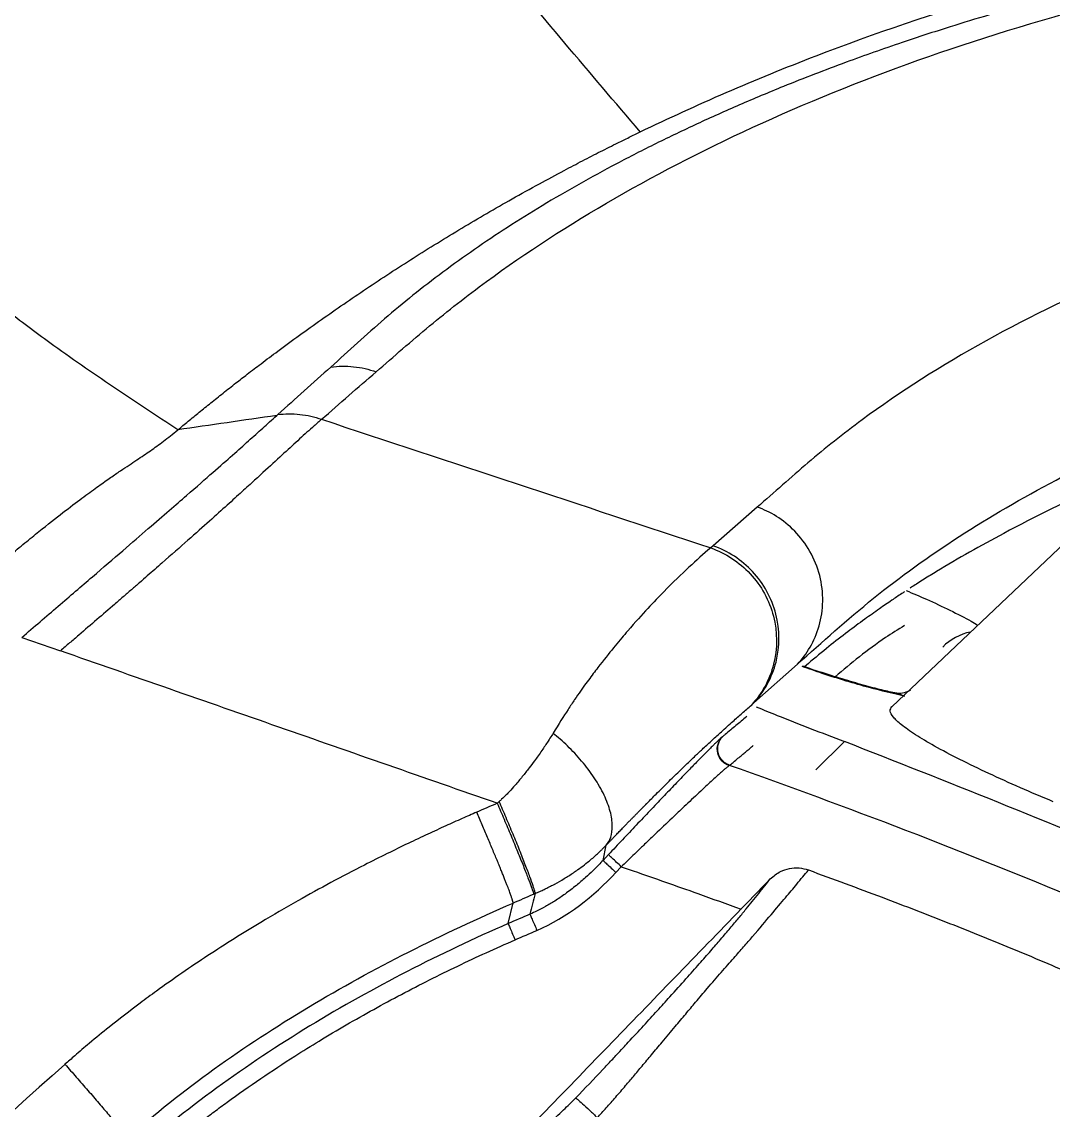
# Model space of a CAD drawing. Extents: x 525 to 613, y 487 to 635.
# Drawn here: x 535.164 to 538.087, y 528.044 to 531.128 of the extents above; entities that cross this region are included whole.
import ezdxf

# ---------------------------------------------------------------- set-up
doc = ezdxf.new("R2010")
doc.units = 0
doc.header["$MEASUREMENT"] = 0
doc.layers.add('1', color=4, linetype='Continuous')
doc.layers.add('STD TEST', color=3, linetype='Continuous')

# ---------------------------------------------------------------- blocks, each defined once
blk = doc.blocks.new('2023 VANGUARD')
at = {"layer": '1', "color": 3, "linetype": 'Continuous', "lineweight": 25}
for p, q in [((-33.0733, -62.6788), (-33.0706, -62.6763)), ((-30.6715, -62.8789), (-31.3306, -63.5044)), ((-31.7119, -62.9384), (-31.8369, -63.0478)), ((-31.8369, -63.0478), (-31.8438, -63.0539)), ((-33.7958, -63.3075), (-33.6863, -63.3457)), ((-31.7216, -63.493), (-31.5976, -63.3833)), ((-31.5668, -63.3812), (-31.5778, -63.3907)), ((-31.7285, -63.4991), (-31.7216, -63.493)), ((-31.4649, -63.6022), (-31.5461, -63.6823)), ((-32.1487, -63.9391), (-32.14, -63.8962)), ((-32.1334, -63.9229), (-32.1487, -63.9392)), ((-32.1122, -63.9733), (-32.097, -63.9571)), ((-32.097, -63.9571), (-32.063, -63.9689)), ((-32.4177, -64.1183), (-32.4036, -64.0598))]:
    blk.add_line(p, q, dxfattribs=at)
at = {"layer": '1', "color": 3, "linetype": 'Continuous', "lineweight": 25, "flags": 128}
blk.add_lwpolyline([(-31.3175, -63.4657), (-31.3095, -63.4676), (-31.2943, -63.4741)], dxfattribs=at)
at = {"layer": '1', "color": 3, "linetype": 'Continuous', "lineweight": 25}
blk.add_arc((-31.0748, -63.4471), 0.1584, 102.068, 134.809, dxfattribs=at)
for points, knots in [([(-32.0431, -61.8754), (-32.1145, -61.7919), (-32.2577, -61.6246), (-32.4679, -61.3692), (-32.6396, -61.1443), (-32.768, -60.9575), (-32.8528, -60.8193), (-32.9154, -60.7036), (-32.9593, -60.6076), (-32.9841, -60.5422), (-32.9987, -60.4954), (-33.007, -60.4655), (-33.014, -60.436), (-33.0197, -60.4068), (-33.0226, -60.3874), (-33.024, -60.3778)], [0, 0, 0, 0, 0.182303, 0.365118, 0.548448, 0.651102, 0.740641, 0.817122, 0.869062, 0.91564, 0.933224, 0.950433, 0.967285, 0.983802, 1, 1, 1, 1]), ([(-28.9285, -61.2021), (-28.9472, -61.203), (-28.9848, -61.2049), (-29.0407, -61.2082), (-29.0965, -61.2117), (-29.152, -61.2154), (-29.2072, -61.2195), (-29.2622, -61.2238), (-29.317, -61.2283), (-29.3715, -61.2331), (-29.4257, -61.2382), (-29.4796, -61.2436), (-29.5333, -61.2492), (-29.5867, -61.255), (-29.6399, -61.2611), (-29.7275, -61.2717), (-29.8671, -61.29), (-30.0469, -61.3172), (-30.2317, -61.3491), (-30.4259, -61.3866), (-30.7057, -61.4478), (-30.9579, -61.5145), (-31.175, -61.5806), (-31.3109, -61.625), (-31.4694, -61.6809), (-31.6226, -61.7401), (-31.7627, -61.7988), (-31.883, -61.8527), (-31.9991, -61.9083), (-32.111, -61.9654), (-32.2185, -62.0242), (-32.3216, -62.0843), (-32.4202, -62.1457), (-32.5141, -62.2086), (-32.6034, -62.2727), (-32.688, -62.3382), (-32.7682, -62.4049), (-32.8444, -62.4729), (-32.895, -62.5188), (-32.9204, -62.5417)], [0, 0, 0, 0, 0.010209, 0.020417, 0.030625, 0.040832, 0.051038, 0.061243, 0.071448, 0.081653, 0.091857, 0.10206, 0.112264, 0.122467, 0.132669, 0.142872, 0.173197, 0.214304, 0.250018, 0.285732, 0.335063, 0.428584, 0.454563, 0.487033, 0.525993, 0.571441, 0.604417, 0.637393, 0.670367, 0.703342, 0.736317, 0.769293, 0.802269, 0.835244, 0.868217, 0.901185, 0.934146, 0.96709, 1, 1, 1, 1]), ([(-32.0431, -61.8754), (-31.8849, -61.799), (-31.7189, -61.7268), (-31.2147, -61.5331), (-30.8551, -61.4249), (-30.0695, -61.2609), (-29.6434, -61.2051), (-29.18, -61.1839), (-29.18, -61.1839), (-29.18, -61.1839)], [0.4365846, 0.4365846, 0.4365846, 0.4365846, 0.5529109, 0.5529109, 0.7730283, 0.7730283, 0.9931456, 0.9931456, 0.9931474, 0.9931474, 0.9931474, 0.9931474]), ([(-32.7918, -62.5551), (-32.7416, -62.5116), (-32.6918, -62.468), (-32.5885, -62.3825), (-32.5348, -62.3405), (-32.3665, -62.217), (-32.2449, -62.1382), (-31.8534, -61.9131), (-31.5572, -61.7778), (-30.8937, -61.5457), (-30.526, -61.449), (-29.7234, -61.3036), (-29.2888, -61.2548), (-28.8244, -61.234)], [0, 0, 0, 0, 0.0625, 0.0625, 0.125, 0.125, 0.25, 0.25, 0.5, 0.5, 0.75, 0.75, 1, 1, 1, 1]), ([(-27.8424, -61.7694), (-28.2929, -61.7743), (-28.7171, -61.8067), (-29.5025, -61.92), (-29.8641, -62.0008), (-30.5183, -62.2043), (-30.8101, -62.3268), (-31.1903, -62.5375), (-31.3075, -62.6123), (-31.4684, -62.7307), (-31.5195, -62.7713), (-31.6166, -62.8544), (-31.664, -62.8965), (-31.7119, -62.9384)], [0, 0, 0, 0, 0.25, 0.25, 0.5, 0.5, 0.75, 0.75, 0.875, 0.875, 0.9375, 0.9375, 1, 1, 1, 1]), ([(-32.1066, -61.9065), (-32.0961, -61.9013), (-32.075, -61.8909), (-32.0537, -61.8805), (-32.0431, -61.8754)], [0, 0, 0, 0, 0.499885, 1, 1, 1, 1]), ([(-33.1889, -62.5868), (-33.1783, -62.5786), (-33.1548, -62.5603), (-33.1153, -62.5302), (-33.0661, -62.4933), (-33.0093, -62.4516), (-32.9263, -62.3923), (-32.8197, -62.319), (-32.7092, -62.247), (-32.6184, -62.1902), (-32.5259, -62.134), (-32.4295, -62.0779), (-32.332, -62.0238), (-32.2652, -61.9878), (-32.2074, -61.9575), (-32.1566, -61.9314), (-32.123, -61.9147), (-32.1066, -61.9065)], [0, 0, 0, 0, 0.033617, 0.075115, 0.12443, 0.186852, 0.249086, 0.373935, 0.498945, 0.561501, 0.624086, 0.749327, 0.815842, 0.874641, 0.918259, 0.960046, 1, 1, 1, 1]), ([(-33.3537, -62.7196), (-33.3537, -62.7196), (-33.3537, -62.7196), (-33.3537, -62.7196), (-33.4146, -62.6795), (-33.5365, -62.5992), (-33.6994, -62.4866), (-33.7995, -62.4116), (-33.8404, -62.3795)], [0.3222047, 0.3222047, 0.3222047, 0.3222047, 0.322208, 0.322208, 0.322208, 0.572208, 0.822208, 1.0000033, 1.0000033, 1.0000033, 1.0000033]), ([(-32.9204, -62.5417), (-32.8991, -62.5387), (-32.8772, -62.5384), (-32.8337, -62.5429), (-32.8122, -62.5478), (-32.7918, -62.5551)], [0, 0, 0, 0, 0.5, 0.5, 1, 1, 1, 1]), ([(-33.3537, -62.7196), (-33.3439, -62.7115), (-33.3238, -62.6948), (-33.2926, -62.6694), (-33.2597, -62.6428), (-33.225, -62.6151), (-33.2011, -62.5963), (-33.1889, -62.5868)], [0, 0, 0, 0, 0.182632, 0.37401, 0.574066, 0.782744, 1, 1, 1, 1]), ([(-31.5976, -63.3833), (-31.5277, -63.3203), (-31.3879, -63.1945), (-31.1452, -63.0195), (-30.8696, -62.8595), (-30.5924, -62.725), (-30.3939, -62.6516), (-30.3092, -62.6203)], [0, 0, 0, 0, 0.21135, 0.422147, 0.632817, 0.84343, 1, 1, 1, 1]), ([(-33.7958, -63.3075), (-33.7611, -63.2778), (-33.7266, -63.2481), (-33.6593, -63.1904), (-33.6266, -63.1623), (-33.565, -63.1094), (-33.5362, -63.0846), (-33.4833, -63.039), (-33.4593, -63.0183), (-33.3938, -62.9617), (-33.3588, -62.9314), (-33.2997, -62.88), (-33.2755, -62.8589), (-33.2332, -62.8217), (-33.215, -62.8057), (-33.1821, -62.7766), (-33.1674, -62.7634), (-33.1394, -62.7384), (-33.1262, -62.7265), (-33.1, -62.7029), (-33.087, -62.6911), (-33.0733, -62.6788)], [0, 0, 0, 0, 0.0625, 0.0625, 0.125, 0.125, 0.1875, 0.1875, 0.25, 0.25, 0.375, 0.375, 0.5, 0.5, 0.625, 0.625, 0.75, 0.75, 0.875, 0.875, 1, 1, 1, 1]), ([(-33.0706, -62.6763), (-33.05, -62.6737), (-33.0288, -62.6735), (-32.9868, -62.678), (-32.966, -62.6828), (-32.9462, -62.6897)], [0, 0, 0, 0, 0.5, 0.5, 1, 1, 1, 1]), ([(-32.9462, -62.6897), (-32.9498, -62.6928), (-32.9533, -62.6959), (-32.9602, -62.702), (-32.9637, -62.7051), (-32.974, -62.7143), (-32.9809, -62.7204), (-33.0015, -62.7389), (-33.0153, -62.7516), (-33.0447, -62.7785), (-33.0603, -62.7928), (-33.0949, -62.8247), (-33.1139, -62.8422), (-33.1471, -62.8726), (-33.159, -62.8834), (-33.1848, -62.9068), (-33.1987, -62.9194), (-33.2292, -62.9469), (-33.2459, -62.9619), (-33.2826, -62.9947), (-33.3028, -63.0126), (-33.3473, -63.052), (-33.3717, -63.0735), (-33.4118, -63.1086), (-33.4257, -63.1208), (-33.4474, -63.1397), (-33.4548, -63.1461), (-33.4661, -63.1559), (-33.4698, -63.1592), (-33.4775, -63.1658), (-33.4813, -63.1692), (-33.4891, -63.1759), (-33.493, -63.1793), (-33.5008, -63.1861), (-33.5048, -63.1895), (-33.5167, -63.1998), (-33.5248, -63.2068), (-33.5493, -63.228), (-33.5659, -63.2424), (-33.5998, -63.2715), (-33.6169, -63.2862), (-33.6428, -63.3084), (-33.6515, -63.3159), (-33.6689, -63.3307), (-33.6776, -63.3382), (-33.6863, -63.3457)], [0, 0, 0, 0, 0.03125, 0.03125, 0.0625, 0.0625, 0.125, 0.125, 0.25, 0.25, 0.375, 0.375, 0.5, 0.5, 0.5625, 0.5625, 0.625, 0.625, 0.6875, 0.6875, 0.75, 0.75, 0.8125, 0.8125, 0.84375, 0.84375, 0.859375, 0.859375, 0.867188, 0.867188, 0.875, 0.875, 0.882812, 0.882812, 0.890625, 0.890625, 0.90625, 0.90625, 0.9375, 0.9375, 0.96875, 0.96875, 0.984375, 0.984375, 1, 1, 1, 1]), ([(-34.0144, -63.2312), (-33.9807, -63.2022), (-33.93, -63.1588), (-33.8652, -63.1044), (-33.8189, -63.066), (-33.776, -63.031), (-33.7241, -62.9891), (-33.6694, -62.9463), (-33.6179, -62.9075), (-33.5769, -62.8777), (-33.5435, -62.8542), (-33.5062, -62.8288), (-33.4689, -62.8042), (-33.431, -62.7788), (-33.3944, -62.7525), (-33.3681, -62.7316), (-33.3537, -62.7196)], [0, 0, 0, 0, 0.0625, 0.09375, 0.125, 0.15625, 0.1875, 0.25, 0.3125, 0.375, 0.4375, 0.5, 0.625, 0.75, 0.875, 1, 1, 1, 1]), ([(-30.6153, -62.8321), (-30.6551, -62.8473), (-30.798, -62.9021), (-30.9929, -62.9994), (-31.149, -63.0871), (-31.2215, -63.1317), (-31.2392, -63.1427), (-31.2561, -63.1534), (-31.2689, -63.1616), (-31.2762, -63.1663), (-31.2784, -63.1677), (-31.2787, -63.168)], [0, 0, 0, 0, 0.158323, 0.569149, 0.872867, 0.902702, 0.932537, 0.962374, 0.98871, 0.998275, 1, 1, 1, 1]), ([(-31.5976, -63.3833), (-31.5848, -63.3695), (-31.5727, -63.3535), (-31.5517, -63.3172), (-31.5429, -63.2969), (-31.5303, -63.2529), (-31.5267, -63.2293), (-31.5259, -63.1809), (-31.5288, -63.1561), (-31.5411, -63.1082), (-31.5505, -63.085), (-31.5747, -63.0425), (-31.5893, -63.0233), (-31.6217, -62.9901), (-31.6393, -62.9761), (-31.6754, -62.9535), (-31.6939, -62.9448), (-31.7119, -62.9384)], [0, 0, 0, 0, 0.125, 0.125, 0.25, 0.25, 0.375, 0.375, 0.5, 0.5, 0.625, 0.625, 0.75, 0.75, 0.875, 0.875, 1, 1, 1, 1]), ([(-31.7216, -63.493), (-31.6915, -63.4606), (-31.6696, -63.4205), (-31.6586, -63.3774), (-31.6474, -63.3332), (-31.6475, -63.2859), (-31.659, -63.2414), (-31.6706, -63.1968), (-31.6935, -63.155), (-31.725, -63.1212), (-31.7557, -63.0881), (-31.7945, -63.0627), (-31.8369, -63.0478)], [0.0059489, 0.0059489, 0.0059489, 0.0059489, 0.25, 0.25, 0.25, 0.5, 0.5, 0.5, 0.75, 0.75, 0.75, 0.9940669, 0.9940669, 0.9940669, 0.9940669]), ([(-31.8438, -63.0539), (-31.8644, -63.0717), (-31.8842, -63.089), (-31.9269, -63.1286), (-31.9497, -63.1506), (-31.9905, -63.1923), (-32.0053, -63.2078), (-32.0386, -63.2437), (-32.057, -63.2641), (-32.0896, -63.3018), (-32.1012, -63.3155), (-32.127, -63.3467), (-32.1412, -63.3644), (-32.1655, -63.3956), (-32.1739, -63.4067), (-32.1922, -63.431), (-32.2019, -63.4444), (-32.2179, -63.4671), (-32.2235, -63.4751), (-32.2352, -63.4925), (-32.2414, -63.5017), (-32.2608, -63.5313), (-32.2747, -63.5533), (-32.2905, -63.5792)], [0, 0, 0, 0, 0.25, 0.25, 0.5, 0.5, 0.625, 0.625, 0.75, 0.75, 0.8125, 0.8125, 0.875, 0.875, 0.90625, 0.90625, 0.9375, 0.9375, 0.953125, 0.953125, 0.96875, 0.96875, 1, 1, 1, 1]), ([(-31.8438, -63.0539), (-31.8015, -63.0688), (-31.7626, -63.0942), (-31.7319, -63.1273), (-31.7004, -63.1611), (-31.6775, -63.2029), (-31.666, -63.2474), (-31.6544, -63.292), (-31.6543, -63.3393), (-31.6655, -63.3835), (-31.6765, -63.4266), (-31.6984, -63.4667), (-31.7285, -63.4991)], [0.0059389, 0.0059389, 0.0059389, 0.0059389, 0.2500088, 0.2500088, 0.2500088, 0.5000088, 0.5000088, 0.5000088, 0.7500088, 0.7500088, 0.7500088, 0.9940699, 0.9940699, 0.9940699, 0.9940699]), ([(-31.29, -63.1747), (-31.2706, -63.1829), (-31.2266, -63.2013), (-31.1646, -63.2308), (-31.1147, -63.2562), (-31.0932, -63.2695), (-31.0871, -63.2733)], [0, 0, 0, 0, 0.245265, 0.554538, 0.874148, 1, 1, 1, 1]), ([(-31.2945, -63.1782), (-31.2972, -63.18), (-31.3093, -63.188), (-31.3331, -63.204), (-31.3682, -63.2281), (-31.41, -63.2579), (-31.4578, -63.2934), (-31.5113, -63.3349), (-31.5475, -63.3652), (-31.5668, -63.3812)], [0, 0, 0, 0, 0.027265, 0.123607, 0.246238, 0.395173, 0.570428, 0.772026, 1, 1, 1, 1]), ([(-31.2947, -63.2739), (-31.3128, -63.2852), (-31.3852, -63.3305), (-31.446, -63.3809), (-31.4915, -63.4188)], [0, 0, 0, 0, 0.249456, 1, 1, 1, 1]), ([(-31.2943, -63.4741), (-31.3267, -63.4666), (-31.3961, -63.4505), (-31.5002, -63.4193), (-31.5655, -63.3965), (-31.5844, -63.3899)], [0, 0, 0, 0, 0.383606, 0.821682, 1, 1, 1, 1]), ([(-31.3175, -63.4655), (-31.3241, -63.4641), (-31.3433, -63.4603), (-31.3848, -63.45), (-31.4401, -63.4347), (-31.5034, -63.4154), (-31.5519, -63.3998), (-31.5787, -63.3904), (-31.5825, -63.3891)], [0, 0, 0, 0, 0.101102, 0.296043, 0.506721, 0.729306, 0.961842, 1, 1, 1, 1]), ([(-31.2778, -63.4571), (-31.2778, -63.457), (-31.2773, -63.4568), (-31.2814, -63.4591), (-31.288, -63.4622), (-31.3066, -63.4673), (-31.3132, -63.4662), (-31.3164, -63.4657)], [0, 0, 0, 0, 0.021515, 0.127642, 0.315743, 0.666848, 1, 1, 1, 1]), ([(-32.14, -63.8962), (-32.138, -63.8941), (-32.134, -63.8899), (-32.1283, -63.884), (-32.1228, -63.8782), (-32.1174, -63.8727), (-32.1123, -63.8674), (-32.1074, -63.8623), (-32.1027, -63.8574), (-32.0981, -63.8527), (-32.0938, -63.8482), (-32.0896, -63.8439), (-32.0856, -63.8398), (-32.0818, -63.8359), (-32.0782, -63.8321), (-32.0746, -63.8285), (-32.0713, -63.8251), (-32.068, -63.8218), (-32.0649, -63.8186), (-32.062, -63.8156), (-32.0591, -63.8127), (-32.0564, -63.8099), (-32.0538, -63.8073), (-32.0513, -63.8047), (-32.049, -63.8023), (-32.0467, -63.8), (-32.0446, -63.7978), (-32.0425, -63.7957), (-32.0405, -63.7938), (-32.0387, -63.7919), (-32.0369, -63.7901), (-32.0353, -63.7884), (-32.0337, -63.7868), (-32.0322, -63.7853), (-32.0308, -63.7839), (-32.0296, -63.7826), (-32.0283, -63.7814), (-32.0272, -63.7803), (-32.0262, -63.7793), (-32.0253, -63.7783), (-32.0244, -63.7774), (-32.0151, -63.768), (-32.0002, -63.7531), (-31.9796, -63.7326), (-31.9619, -63.7151), (-31.9447, -63.6982), (-31.929, -63.6829), (-31.9088, -63.6635), (-31.8871, -63.6428), (-31.8625, -63.6196), (-31.838, -63.5969), (-31.8099, -63.5713), (-31.7821, -63.5464), (-31.7546, -63.5221), (-31.7372, -63.5068), (-31.7285, -63.4991)], [0, 0, 0, 0, 0.005989, 0.011855, 0.017604, 0.023239, 0.028763, 0.034173, 0.039463, 0.044629, 0.049665, 0.054567, 0.059332, 0.063968, 0.068477, 0.072861, 0.077121, 0.081257, 0.085271, 0.089163, 0.092933, 0.096581, 0.100108, 0.103513, 0.106798, 0.109961, 0.113002, 0.115922, 0.118721, 0.121398, 0.123951, 0.126382, 0.128689, 0.130872, 0.132933, 0.134869, 0.136683, 0.138373, 0.13994, 0.141384, 0.142704, 0.143901, 0.184186, 0.215293, 0.253417, 0.286358, 0.321916, 0.357534, 0.428882, 0.492181, 0.571628, 0.661486, 0.785732, 0.892866, 1, 1, 1, 1]), ([(-31.7146, -63.5042), (-31.6951, -63.5123), (-31.6154, -63.545), (-31.5297, -63.5776), (-31.4649, -63.6022)], [0, 0, 0, 0, 0.244905, 1, 1, 1, 1]), ([(-30.8732, -63.773), (-30.9045, -63.7598), (-30.9671, -63.7335), (-31.0567, -63.693), (-31.1393, -63.6531), (-31.2098, -63.6158), (-31.2655, -63.5827), (-31.3047, -63.555), (-31.3279, -63.5327), (-31.3381, -63.5149), (-31.3328, -63.5073), (-31.3302, -63.5035)], [0, 0, 0, 0, 0.119559, 0.239067, 0.359148, 0.479148, 0.58884, 0.698489, 0.797639, 0.896797, 1, 1, 1, 1]), ([(-31.7417, -63.5316), (-31.747, -63.5361), (-31.7629, -63.5496), (-31.7827, -63.5659), (-31.8002, -63.5804), (-31.808, -63.5868), (-31.8106, -63.5889)], [0, 0, 0, 0, 0.213702, 0.646161, 0.879521, 1, 1, 1, 1]), ([(-32.2905, -63.5792), (-32.2917, -63.5811), (-32.2961, -63.5884), (-32.3063, -63.6045), (-32.3224, -63.6287), (-32.3406, -63.6541), (-32.3592, -63.6788), (-32.3773, -63.702), (-32.3962, -63.7247), (-32.4116, -63.7417), (-32.4244, -63.7549), (-32.4338, -63.7641), (-32.4406, -63.7703), (-32.4429, -63.7724)], [0, 0, 0, 0, 0.0297418, 0.113612, 0.2499964, 0.3994655, 0.4999764, 0.6249848, 0.7499777, 0.8472164, 0.8928495, 0.9643134, 1, 1, 1, 1]), ([(-32.14, -63.8962), (-32.1345, -63.8899), (-32.13, -63.8822), (-32.1239, -63.8637), (-32.1223, -63.853), (-32.1226, -63.8286), (-32.1246, -63.815), (-32.1324, -63.7858), (-32.1382, -63.7701), (-32.1535, -63.738), (-32.1629, -63.7215), (-32.1844, -63.689), (-32.1965, -63.673), (-32.2222, -63.6427), (-32.2357, -63.6283), (-32.2631, -63.6019), (-32.277, -63.5899), (-32.2905, -63.5792)], [0, 0, 0, 0, 0.125, 0.125, 0.25, 0.25, 0.375, 0.375, 0.5, 0.5, 0.625, 0.625, 0.75, 0.75, 0.875, 0.875, 1, 1, 1, 1]), ([(-31.8118, -63.59), (-31.8124, -63.5904), (-31.8135, -63.5914), (-31.8155, -63.5932), (-31.8177, -63.5952), (-31.8202, -63.5975), (-31.8229, -63.6001), (-31.8258, -63.6029), (-31.829, -63.606), (-31.8325, -63.6094), (-31.8361, -63.613), (-31.84, -63.6168), (-31.8441, -63.6209), (-31.8485, -63.6252), (-31.8551, -63.6319), (-31.8672, -63.6441), (-31.8868, -63.664), (-31.9087, -63.6866), (-31.9284, -63.7069), (-31.9447, -63.7238), (-31.9617, -63.7416), (-31.9794, -63.7601), (-31.9975, -63.7791), (-32.0162, -63.7987), (-32.0352, -63.8188), (-32.0545, -63.8391), (-32.074, -63.8598), (-32.0937, -63.8806), (-32.1135, -63.9017), (-32.1268, -63.9158), (-32.1334, -63.9229)], [0, 0, 0, 0, 0.019201, 0.038413, 0.057639, 0.076877, 0.096126, 0.115386, 0.134655, 0.153931, 0.173214, 0.1925, 0.211787, 0.231075, 0.250359, 0.295774, 0.375156, 0.456084, 0.50034, 0.545836, 0.591183, 0.636481, 0.681823, 0.727298, 0.772935, 0.818378, 0.863659, 0.908925, 0.954323, 1, 1, 1, 1]), ([(-31.7918, -63.6708), (-31.7984, -63.6684), (-31.8052, -63.6643), (-31.8168, -63.6522), (-31.8214, -63.6442), (-31.8257, -63.6268), (-31.8253, -63.6176), (-31.8207, -63.6017), (-31.8165, -63.595), (-31.8118, -63.59)], [0, 0, 0, 0, 0.25, 0.25, 0.5, 0.5, 0.75, 0.75, 1, 1, 1, 1]), ([(-31.7906, -63.6699), (-31.7972, -63.6675), (-31.804, -63.6634), (-31.8156, -63.6513), (-31.8202, -63.6433), (-31.8245, -63.6259), (-31.8242, -63.6166), (-31.8195, -63.6007), (-31.8153, -63.594), (-31.8106, -63.5889)], [0, 0, 0, 0, 0.25, 0.25, 0.5, 0.5, 0.75, 0.75, 1, 1, 1, 1]), ([(-20.0664, -74.9463), (-20.1558, -74.7203), (-20.3347, -74.2682), (-20.6347, -73.6031), (-20.9589, -72.9458), (-21.3095, -72.2983), (-21.6858, -71.6616), (-22.0986, -71.0195), (-22.5502, -70.3748), (-23.0425, -69.7303), (-23.561, -69.1064), (-24.11, -68.4988), (-24.6897, -67.9091), (-25.2998, -67.339), (-25.9336, -66.7953), (-26.6123, -66.2613), (-27.3377, -65.7416), (-28.1107, -65.2408), (-28.9115, -64.7734), (-29.7394, -64.3426), (-30.5914, -63.9461), (-31.1738, -63.7168), (-31.4649, -63.6022)], [0, 0, 0, 0, 0.04406, 0.088136, 0.132195, 0.176825, 0.22147, 0.266099, 0.314989, 0.363922, 0.412855, 0.461745, 0.51207, 0.562442, 0.612813, 0.663139, 0.718691, 0.774275, 0.829828, 0.886541, 0.943287, 1, 1, 1, 1]), ([(-31.7906, -63.6699), (-31.7888, -63.6684), (-31.7839, -63.6644), (-31.7748, -63.6569), (-31.764, -63.648), (-31.7528, -63.6387), (-31.7426, -63.6302), (-31.7329, -63.6221), (-31.7265, -63.6166), (-31.7235, -63.6141)], [0, 0, 0, 0, 0.086442, 0.226602, 0.420518, 0.579777, 0.724671, 0.870809, 1, 1, 1, 1]), ([(-31.7918, -63.6708), (-31.7924, -63.6712), (-31.7935, -63.6721), (-31.7955, -63.6737), (-31.7978, -63.6755), (-31.8003, -63.6777), (-31.8032, -63.6801), (-31.8063, -63.6829), (-31.8098, -63.6859), (-31.8135, -63.6892), (-31.8175, -63.6928), (-31.8219, -63.6967), (-31.8265, -63.7008), (-31.8387, -63.7119), (-31.8624, -63.7337), (-31.8949, -63.7642), (-31.9243, -63.7918), (-31.9545, -63.8204), (-31.9869, -63.8513), (-32.0165, -63.8796), (-32.0333, -63.8957), (-32.0481, -63.9099), (-32.0638, -63.9251), (-32.081, -63.9417), (-32.0919, -63.9522), (-32.097, -63.9571)], [0, 0, 0, 0, 0.01978, 0.039763, 0.059947, 0.080328, 0.100903, 0.121667, 0.142616, 0.163745, 0.185048, 0.20652, 0.228154, 0.249945, 0.369499, 0.499419, 0.559264, 0.624337, 0.749102, 0.811646, 0.847048, 0.874309, 0.920774, 0.962626, 1, 1, 1, 1]), ([(-20.1018, -75.3587), (-20.341, -74.6812), (-20.6162, -74.0225), (-21.2368, -72.7415), (-21.5822, -72.1193), (-22.1535, -71.2136), (-22.3528, -70.9163), (-22.6652, -70.4775), (-22.7715, -70.3326), (-22.9873, -70.0468), (-23.097, -69.9057), (-23.6543, -69.2092), (-24.1282, -68.6805), (-25.1311, -67.6789), (-25.6601, -67.2061), (-26.4954, -66.5394), (-26.7809, -66.3243), (-27.1467, -66.0645), (-27.2203, -66.013), (-27.368, -65.9111), (-27.5906, -65.76), (-27.8156, -65.6141), (-28.2688, -65.329), (-28.575, -65.1481), (-29.1958, -64.8043), (-29.5104, -64.6413), (-30.4665, -64.1792), (-31.1202, -63.9066), (-31.7906, -63.6699)], [0, 0, 0, 0, 0.125, 0.125, 0.25, 0.25, 0.3125, 0.3125, 0.34375, 0.34375, 0.375, 0.375, 0.5, 0.5, 0.625, 0.625, 0.6875, 0.6875, 0.703125, 0.703125, 0.71875, 0.75, 0.75, 0.8125, 0.8125, 0.875, 0.875, 1, 1, 1, 1]), ([(-32.4485, -63.7774), (-32.4422, -63.7921), (-32.4357, -63.8073), (-32.4226, -63.8382), (-32.416, -63.8538), (-32.4031, -63.8846), (-32.3969, -63.8998), (-32.3851, -63.9286), (-32.3795, -63.9423), (-32.3696, -63.9673), (-32.3652, -63.9786), (-32.3577, -63.9982), (-32.3546, -64.0065), (-32.3499, -64.02), (-32.3482, -64.0251), (-32.3462, -64.0322), (-32.3459, -64.0342), (-32.3461, -64.035)], [0, 0, 0, 0, 0.125, 0.125, 0.25, 0.25, 0.375, 0.375, 0.5, 0.5, 0.625, 0.625, 0.75, 0.75, 0.875, 0.875, 1, 1, 1, 1]), ([(-32.3415, -64.0331), (-32.3412, -64.0323), (-32.3415, -64.0301), (-32.3433, -64.0228), (-32.3448, -64.0176), (-32.3494, -64.004), (-32.3523, -63.9955), (-32.3597, -63.9756), (-32.364, -63.9641), (-32.3739, -63.9388), (-32.3794, -63.9249), (-32.3911, -63.8957), (-32.3974, -63.8804), (-32.4103, -63.8493), (-32.4169, -63.8335), (-32.43, -63.8024), (-32.4365, -63.7871), (-32.4429, -63.7724)], [0, 0, 0, 0, 0.125, 0.125, 0.25, 0.25, 0.375, 0.375, 0.5, 0.5, 0.625, 0.625, 0.75, 0.75, 0.875, 0.875, 1, 1, 1, 1]), ([(-32.5067, -63.8026), (-32.5205, -63.8086), (-32.5498, -63.8214), (-32.596, -63.8421), (-32.6469, -63.8655), (-32.7023, -63.8916), (-32.7623, -63.9207), (-32.8672, -63.9734), (-32.987, -64.0376), (-33.1347, -64.1235), (-33.2691, -64.2078), (-33.3821, -64.2857), (-33.4749, -64.354), (-33.5385, -64.4032), (-33.5999, -64.4534), (-33.6414, -64.4887), (-33.6642, -64.5088), (-33.6733, -64.5168)], [0, 0, 0, 0, 0.0329619, 0.0698215, 0.1105778, 0.1552298, 0.2037763, 0.2562163, 0.4116514, 0.5004154, 0.6294121, 0.7582163, 0.8000815, 0.8809744, 0.9337193, 0.973404, 1, 1, 1, 1]), ([(-32.4036, -64.0599), (-32.4036, -64.0597), (-32.4036, -64.0595), (-32.4036, -64.0588), (-32.4037, -64.0579), (-32.404, -64.0567), (-32.4043, -64.0552), (-32.4049, -64.0533), (-32.4056, -64.0509), (-32.4065, -64.048), (-32.4077, -64.0445), (-32.4091, -64.0403), (-32.4108, -64.0355), (-32.4128, -64.0299), (-32.4152, -64.0235), (-32.418, -64.0163), (-32.4211, -64.0081), (-32.4247, -63.9989), (-32.4287, -63.9888), (-32.4332, -63.9776), (-32.4381, -63.9655), (-32.4434, -63.9523), (-32.4492, -63.9382), (-32.4554, -63.9233), (-32.462, -63.9075), (-32.4689, -63.891), (-32.4761, -63.874), (-32.4835, -63.8564), (-32.4911, -63.8386), (-32.4989, -63.8206), (-32.5041, -63.8086), (-32.5067, -63.8026)], [0, 0, 0, 0, 0.016748, 0.034725, 0.05396, 0.074483, 0.096322, 0.119506, 0.144061, 0.17001, 0.197374, 0.226168, 0.256403, 0.288082, 0.321202, 0.355749, 0.391701, 0.429023, 0.467669, 0.507579, 0.548679, 0.590883, 0.634089, 0.678183, 0.723038, 0.768518, 0.814477, 0.860761, 0.907214, 0.95368, 1, 1, 1, 1]), ([(-32.3415, -64.033), (-32.3369, -64.031), (-32.3281, -64.0272), (-32.3161, -64.0215), (-32.306, -64.0166), (-32.2981, -64.0126), (-32.2921, -64.0095), (-32.2882, -64.0074), (-32.2773, -64.0015), (-32.2588, -63.9909), (-32.237, -63.9771), (-32.2117, -63.9596), (-32.1914, -63.9439), (-32.1727, -63.9278), (-32.1628, -63.9188), (-32.1547, -63.9111), (-32.1485, -63.9049), (-32.144, -63.9004), (-32.1414, -63.8976), (-32.1403, -63.8964), (-32.14, -63.8962)], [0, 0, 0, 0, 0.061598, 0.115421, 0.160508, 0.196687, 0.223799, 0.241711, 0.250329, 0.374125, 0.500395, 0.564631, 0.750407, 0.814733, 0.8701, 0.916151, 0.952552, 0.979236, 0.995271, 1, 1, 1, 1]), ([(-32.1487, -63.9391), (-32.1528, -63.9434), (-32.1622, -63.9534), (-32.1787, -63.9698), (-32.1997, -63.9893), (-32.2257, -64.0116), (-32.2547, -64.0338), (-32.2841, -64.0537), (-32.3108, -64.0695), (-32.3343, -64.0819), (-32.3491, -64.0885), (-32.3559, -64.0915)], [0, 0, 0, 0, 0.068958, 0.158883, 0.269594, 0.400759, 0.555513, 0.692476, 0.811979, 0.914382, 1, 1, 1, 1]), ([(-32.1487, -63.9392), (-32.1486, -63.9392), (-32.1477, -63.94), (-32.1441, -63.9434), (-32.1413, -63.9461), (-32.1342, -63.9527), (-32.1299, -63.9567), (-32.1211, -63.965), (-32.1165, -63.9693), (-32.1122, -63.9733)], [0, 0, 0, 0, 0.25, 0.25, 0.5, 0.5, 0.75, 0.75, 1, 1, 1, 1]), ([(-32.097, -63.9571), (-32.1012, -63.9531), (-32.1058, -63.9488), (-32.1147, -63.9405), (-32.119, -63.9365), (-32.1261, -63.9298), (-32.1289, -63.9272), (-32.1325, -63.9238), (-32.1333, -63.923), (-32.1334, -63.9229)], [0, 0, 0, 0, 0.25, 0.25, 0.5, 0.5, 0.75, 0.75, 1, 1, 1, 1]), ([(-32.165, -64.6679), (-32.1565, -64.6586), (-32.1388, -64.6394), (-32.1121, -64.6089), (-32.0865, -64.5792), (-32.0616, -64.5497), (-32.0369, -64.5203), (-32.0096, -64.4878), (-31.978, -64.4499), (-31.9456, -64.4112), (-31.9143, -64.3739), (-31.8838, -64.3375), (-31.8493, -64.2968), (-31.8126, -64.2544), (-31.7789, -64.2163), (-31.7497, -64.1835), (-31.7121, -64.14), (-31.6709, -64.0904), (-31.6319, -64.0452), (-31.5975, -64.0033), (-31.5776, -63.9792), (-31.5668, -63.9662)], [0, 0, 0, 0, 0.019306, 0.04014, 0.062406, 0.08052, 0.101295, 0.124701, 0.151482, 0.18723, 0.218447, 0.249638, 0.289701, 0.342947, 0.399191, 0.448973, 0.499653, 0.624687, 0.749723, 0.864893, 1, 1, 1, 1]), ([(-32.063, -63.9689), (-32.0021, -63.9901), (-31.9001, -64.0256), (-31.7987, -64.0624), (-31.7578, -64.0772)], [0, 0, 0, 0, 0.597187, 1, 1, 1, 1]), ([(-31.6749, -63.9916), (-31.6656, -63.9838), (-31.6495, -63.9704), (-31.6206, -63.9614), (-31.5933, -63.9589), (-31.5756, -63.9638), (-31.5668, -63.9662)], [0, 0, 0, 0, 0.308339, 0.532743, 0.766668, 1, 1, 1, 1]), ([(-31.5668, -63.9662), (-31.4972, -63.9918), (-31.3634, -64.0412), (-31.1681, -64.1164), (-30.9807, -64.192), (-30.8231, -64.2591), (-30.6919, -64.3174), (-30.5857, -64.3663), (-30.4797, -64.4169), (-30.3801, -64.4662), (-30.2678, -64.5234), (-30.156, -64.5837), (-30.0728, -64.6283), (-30.0382, -64.6468)], [0, 0, 0, 0, 0.132941, 0.255387, 0.374763, 0.494878, 0.562108, 0.631864, 0.70412, 0.772547, 0.830845, 0.929863, 1, 1, 1, 1]), ([(-31.6749, -63.9916), (-31.8006, -64.1214), (-32.052, -64.3808), (-32.3032, -64.6404), (-32.4288, -64.7702)], [0, 0, 0, 0, 0.500031, 1, 1, 1, 1]), ([(-32.2267, -64.6126), (-32.2004, -64.5853), (-32.1698, -64.5536), (-32.1366, -64.5181), (-32.1243, -64.505), (-32.1156, -64.4956), (-32.1048, -64.484), (-32.093, -64.4713), (-32.0668, -64.4431), (-32.0334, -64.407), (-31.9943, -64.3642), (-31.9533, -64.3191), (-31.9125, -64.2736), (-31.8753, -64.2315), (-31.8429, -64.1945), (-31.814, -64.161), (-31.7878, -64.1301), (-31.7638, -64.1016), (-31.7433, -64.0768), (-31.7247, -64.054), (-31.7073, -64.0323), (-31.6908, -64.0116), (-31.6801, -63.9981), (-31.6749, -63.9916)], [0, 0, 0, 0, 0.062411, 0.0727493, 0.0831514, 0.0936098, 0.0953208, 0.1112369, 0.124754, 0.1664404, 0.2071915, 0.2496994, 0.3122642, 0.3746462, 0.4371154, 0.4997023, 0.5690151, 0.6406382, 0.7107626, 0.7758597, 0.8512309, 0.928545, 1, 1, 1, 1]), ([(-33.4967, -64.7262), (-33.3406, -64.5878), (-33.1676, -64.4653), (-32.7988, -64.2444), (-32.6045, -64.1472), (-32.4036, -64.0599)], [0, 0, 0, 0, 0.5, 0.5, 1, 1, 1, 1]), ([(-32.3559, -64.0915), (-32.3558, -64.0917), (-32.3553, -64.0929), (-32.3533, -64.0976), (-32.3517, -64.1011), (-32.3479, -64.11), (-32.3456, -64.1153), (-32.3408, -64.1264), (-32.3384, -64.1321), (-32.3361, -64.1374)], [0, 0, 0, 0, 0.25, 0.25, 0.5, 0.5, 0.75, 0.75, 1, 1, 1, 1]), ([(-32.4177, -64.1183), (-32.611, -64.2024), (-32.7988, -64.2983), (-33.1597, -64.518), (-33.3321, -64.642), (-33.4909, -64.7826)], [0, 0, 0, 0, 0.5, 0.5, 1, 1, 1, 1]), ([(-32.4177, -64.1183), (-32.4176, -64.1186), (-32.4171, -64.1197), (-32.4151, -64.1244), (-32.4136, -64.1279), (-32.4097, -64.1368), (-32.4074, -64.1421), (-32.4026, -64.1532), (-32.4001, -64.1589), (-32.3978, -64.1642)], [0, 0, 0, 0, 0.25, 0.25, 0.5, 0.5, 0.75, 0.75, 1, 1, 1, 1]), ([(-33.4577, -64.82), (-33.4496, -64.8128), (-33.433, -64.7981), (-33.407, -64.7758), (-33.3793, -64.7525), (-33.3498, -64.7283), (-33.3185, -64.7032), (-33.2853, -64.6774), (-33.2503, -64.6508), (-33.1639, -64.5871), (-33.0648, -64.5199), (-32.9509, -64.4491), (-32.8765, -64.4049), (-32.7988, -64.3608), (-32.7201, -64.3184), (-32.6407, -64.2775), (-32.5605, -64.2382), (-32.4796, -64.2002), (-32.4251, -64.1762), (-32.3978, -64.1642)], [0, 0, 0, 0, 0.025843, 0.053233, 0.08217, 0.112656, 0.14469, 0.178275, 0.21341, 0.250098, 0.435611, 0.500184, 0.571633, 0.643041, 0.714424, 0.785798, 0.857179, 0.928576, 1, 1, 1, 1]), ([(-33.6733, -64.5169), (-34.4499, -65.2057), (-35.1986, -65.926), (-36.6348, -67.4249), (-37.3215, -68.2023), (-37.9766, -69.0077)], [0, 0, 0, 0, 0.5, 0.5, 1, 1, 1, 1]), ([(-33.6733, -64.5168), (-33.6628, -64.5286), (-33.652, -64.5409), (-33.6303, -64.5657), (-33.6193, -64.5783), (-33.5978, -64.603), (-33.5872, -64.6152), (-33.5673, -64.6384), (-33.5579, -64.6495), (-33.5408, -64.6697), (-33.5332, -64.6789), (-33.52, -64.6949), (-33.5145, -64.7017), (-33.5057, -64.7129), (-33.5024, -64.7172), (-33.498, -64.7234), (-33.4969, -64.7253), (-33.4967, -64.7262)], [0, 0, 0, 0, 0.125, 0.125, 0.25, 0.25, 0.375, 0.375, 0.5, 0.5, 0.625, 0.625, 0.75, 0.75, 0.875, 0.875, 1, 1, 1, 1]), ([(-32.4099, -64.788), (-32.3995, -64.7772), (-32.3757, -64.7524), (-32.3398, -64.7185), (-32.3001, -64.6823), (-32.263, -64.6486), (-32.238, -64.6238), (-32.2267, -64.6125)], [0, 0, 0, 0, 0.176717, 0.40761, 0.583004, 0.811792, 1, 1, 1, 1]), ([(-32.2265, -64.6124), (-32.225, -64.6134), (-32.2218, -64.6154), (-32.2075, -64.6279), (-32.188, -64.6458), (-32.1725, -64.6607), (-32.165, -64.6679)], [0, 0, 0, 0, 0.242988, 0.499992, 0.757001, 1, 1, 1, 1])]:
    blk.add_open_spline(points, degree=3, knots=knots, dxfattribs=at)
for points in [[(-32.9204, -62.5417), (-32.9701, -62.5864), (-33.0203, -62.6313), (-33.0706, -62.6763)], [(-32.9462, -62.6897), (-32.8949, -62.6448), (-32.8434, -62.5999), (-32.7918, -62.5551)], [(-33.0733, -62.6788), (-33.1664, -62.6923), (-33.2623, -62.7063), (-33.3537, -62.7196)], [(-32.9462, -62.6897), (-32.5787, -62.8109), (-32.2112, -62.9323), (-31.8438, -63.0539)], [(-32.4485, -63.7774), (-32.6548, -63.7055), (-33.0674, -63.5615), (-33.48, -63.4176), (-33.6863, -63.3457)], [(-31.8106, -63.5889), (-31.811, -63.5892), (-31.8114, -63.5896), (-31.8118, -63.59)], [(-31.7906, -63.6699), (-31.791, -63.6702), (-31.7914, -63.6705), (-31.7918, -63.6708)], [(-32.4485, -63.7774), (-32.4679, -63.7858), (-32.4873, -63.7942), (-32.5067, -63.8026)], [(-32.4429, -63.7724), (-32.4448, -63.7741), (-32.4466, -63.7758), (-32.4485, -63.7774)], [(-32.3361, -64.1374), (-32.2503, -64.1003), (-32.1756, -64.041), (-32.1122, -63.9733)], [(-32.4036, -64.0599), (-32.3844, -64.0515), (-32.3653, -64.0433), (-32.3461, -64.035)], [(-32.3415, -64.0331), (-32.3464, -64.0526), (-32.3512, -64.0721), (-32.3559, -64.0915)], [(-32.3461, -64.035), (-32.3445, -64.0343), (-32.343, -64.0337), (-32.3415, -64.033)], [(-32.3559, -64.0915), (-32.3765, -64.1004), (-32.3971, -64.1094), (-32.4177, -64.1183)], [(-32.3978, -64.1642), (-32.3772, -64.1552), (-32.3567, -64.1463), (-32.3361, -64.1374)]]:
    blk.add_open_spline(points, degree=3, dxfattribs=at)
blk = doc.blocks.new('2026 Vanguard')
at = {"layer": 'STD TEST', "color": 1}
blk.add_blockref('2023 VANGUARD', (44.1613, 88.209), dxfattribs=at)

msp = doc.modelspace()

# ---------------------------------------------------------------- block references
at = {"layer": '1'}
msp.add_blockref('2026 Vanguard', (524.7985, 504.4821), dxfattribs=at)

doc.saveas('drawing.dxf')
